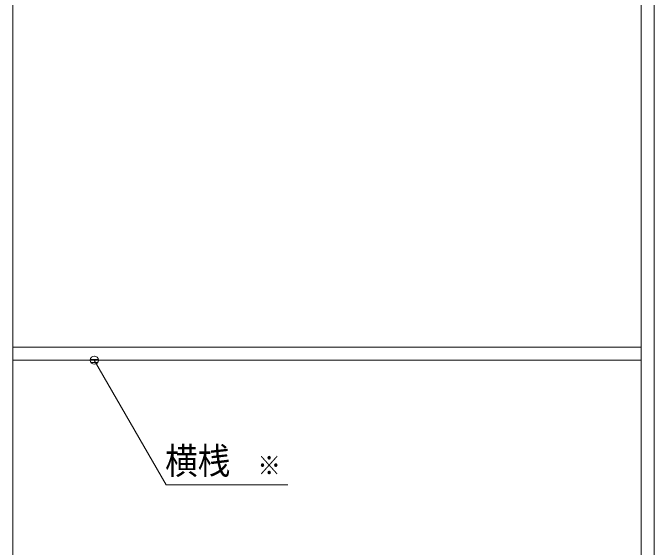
# Model space of a CAD drawing. Units: millimetres, scale not verified. Extents: x -6062 to 6062, y -3045 to 3045.
# Drawn here: x -2306 to -1520, y -706 to -50 of the extents above; entities that cross this region are included whole.
import ezdxf
from ezdxf.enums import TextEntityAlignment as Align

# ---------------------------------------------------------------- set-up
doc = ezdxf.new("R2010")
doc.units = ezdxf.units.MM
doc.header["$LTSCALE"] = 20
doc.linetypes.add('DOUBLE_CHAIN1', pattern=[8.8, 5, -1, 0.6, -0.6, 0.6, -1])
doc.layers.add('0-0_2寸法-3', color=7, linetype='Continuous', lineweight=9)
doc.layers.add('0-1_3一般', color=7, linetype='Continuous', lineweight=9)
doc.styles.add('ＭＳ ゴシック', font='')
doc.styles.get('ＭＳ ゴシック').set_extended_font_data('MS Gothic')

# ---------------------------------------------------------------- blocks, each defined once
blk = doc.blocks.new('グループ-68')
at = {"layer": '0-1_3一般'}
blk.add_line((5360, 7000), (5360, -40000), dxfattribs=at)
blk = doc.blocks.new('グループ-69')
at = {"layer": '0-1_3一般'}
for p, q in [((5360, -40000), (5360, 7000)), ((-10380, -40000), (-10380, 6840)), ((-10380, 6100), (-10380, -39740)), ((5040, -39740), (5040, 6100)), ((5360, -39740), (5360, 6100)), ((5040, -9200), (-10380, -9200)), ((-10380, -9520), (5040, -9520))]:
    blk.add_line(p, q, dxfattribs=at)
at = {"layer": '0-1_3一般', "linetype": 'DOUBLE_CHAIN1'}
blk.add_line((5040, -9520), (5040, -9200), dxfattribs=at)
at = {"layer": '0-1_3一般'}
blk.add_blockref('グループ-68', (0, 0), dxfattribs=at)

msp = doc.modelspace()

# ---------------------------------------------------------------- linework, layer by layer
at = {"layer": '0-0_2寸法-3'}
for p, q in [((-2206.33, -471.01), (-2206.67, -471.01)), ((-2206.33, -471.01), (-2206.67, -471.01)), ((-2201.61, -475.01), (-2211.39, -475.01)), ((-2202.5, -479.01), (-2210.5, -479.01))]:
    msp.add_line(p, q, dxfattribs=at)
msp.add_lwpolyline([(-1969.16, -628.84), (-2118.26, -628.84), (-2206.5, -476)], dxfattribs=at)
msp.add_circle((-2206.5, -476), 5.01, dxfattribs=at)
msp.add_circle((-2206.5, -476), 5.01, dxfattribs=at)

# ---------------------------------------------------------------- block references
at = {"layer": '0-1_3一般', "xscale": 0.05, "yscale": 0.05}
msp.add_blockref('グループ-69', (-1787.5, 0), dxfattribs=at)

# ---------------------------------------------------------------- texts
at = {"layer": '0-0_2寸法-3', "style": 'ＭＳ ゴシック', "width": 0.9}
for s, height, p in [('横桟', 32.55, (-2119.61, -625.66)), ('※', 23.31, (-2006.26, -623.88))]:
    msp.add_text(s, height=height, dxfattribs=at).set_placement(p, align=Align.BOTTOM_LEFT)

doc.saveas('drawing.dxf')
